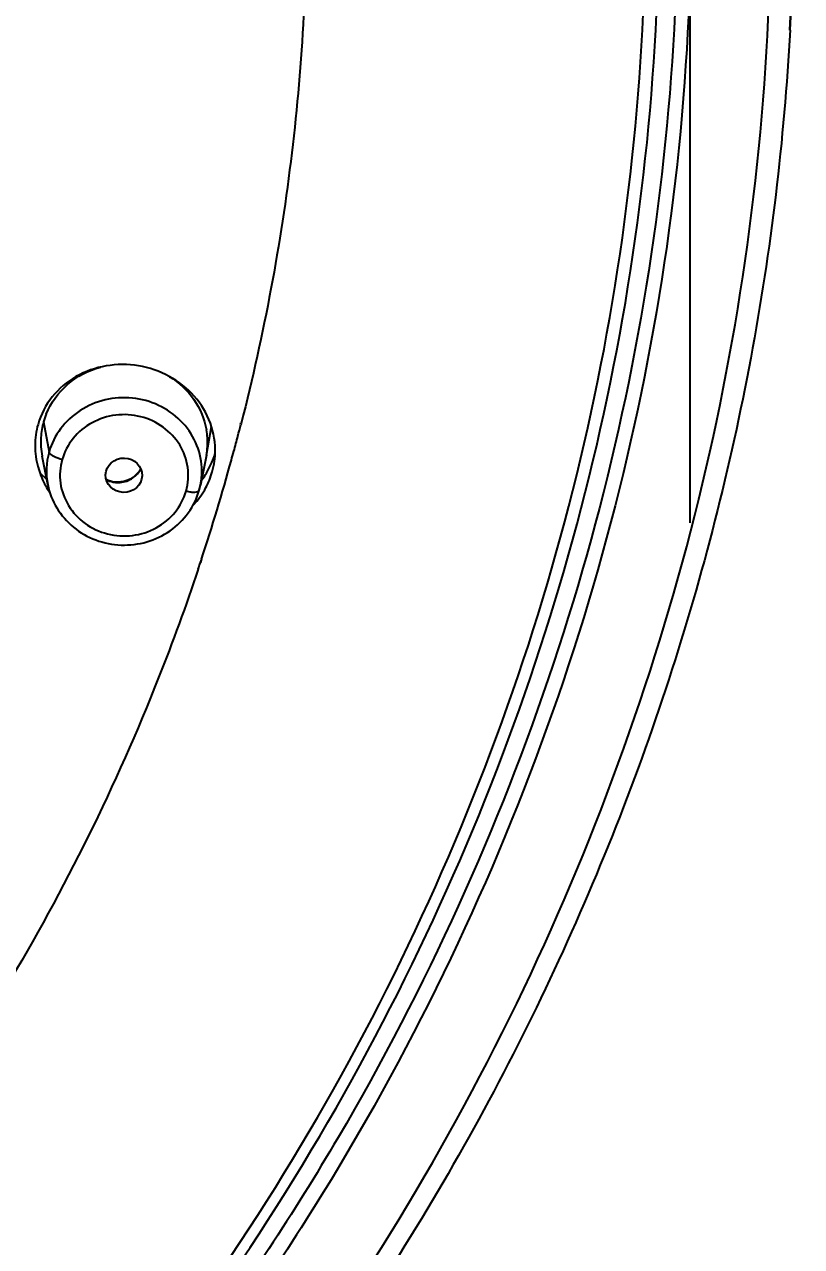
# Model space of a CAD drawing. Header units: millimetres. Extents: x 15137 to 17513, y -10160 to -6800.
# Drawn here: x 16578.47 to 16595.64, y -8293.61 to -8266.6 of the extents above; entities that cross this region are included whole.
import ezdxf

# ---------------------------------------------------------------- set-up
doc = ezdxf.new("R2010")
doc.units = ezdxf.units.MM
doc.styles.add('ARIAL', font='arial.ttf')
doc.dimstyles.get("Standard").update_dxf_attribs({"dimtxt": 15, "dimasz": 15, "dimexe": 0.18, "dimexo": 0.0625, "dimgap": 4, "dimtad": 0, "dimdec": 1, "dimdsep": 46, "dimtxsty": 'ARIAL', "dimcen": 0, "dimclrd": 5, "dimclre": 5, "dimclrt": 5, "dimadec": 0, "dimazin": 0, "dimtfac": 1, "dimtdec": 1, "dimtofl": 0, "dimtmove": 0, "dimatfit": 3, "dimfxl": 1, "dimtolj": 1, "dimtzin": 0, "dimarcsym": 0})

# ---------------------------------------------------------------- blocks, each defined once
blk = doc.blocks.new('*D72')
at = {"color": 5, "lineweight": -2, "transparency": 16777216}
for p, q in [((16473.239, -8277.12), (16473.239, -8173.164)), ((16488.239, -8173.344), (16504.502, -8173.344)), ((16578.175, -8173.344), (16561.912, -8173.344)), ((16593.175, -8277.612), (16593.175, -8173.164))]:
    blk.add_line(p, q, dxfattribs=at)
at = {"color": 5, "transparency": 16777216}
for points in [[(16488.239, -8170.844), (16488.239, -8175.844), (16473.239, -8173.344)], [(16578.175, -8170.844), (16578.175, -8175.844), (16593.175, -8173.344)]]:
    blk.add_solid(points, dxfattribs=at)
at = {"layer": 'Defpoints', "color": 0, "transparency": 16777216}
for p in [(16593.175, -8173.344), (16473.239, -8277.182), (16593.175, -8277.675)]:
    blk.add_point(p, dxfattribs=at)
at = {"color": 5, "transparency": 16777216, "insert": (16533.207, -8173.344), "char_height": 15, "attachment_point": 5, "style": 'ARIAL'}
blk.add_mtext('\\A1;%%C120', dxfattribs=at)

msp = doc.modelspace()

# ---------------------------------------------------------------- linework, layer by layer
at = {"linetype": 'Continuous'}
for p, q in [((16595.381, -8266.725), (16595.636, -8261.974)), ((16578.891, -8275.379), (16579.012, -8276.05)), ((16582.488, -8276.118), (16582.6, -8275.483)), ((16583.244, -8275.412), (16583.238, -8275.437)), ((16583.257, -8275.415), (16583.25, -8275.44)), ((16578.985, -8276.767), (16578.862, -8276.139)), ((16582.459, -8276.265), (16582.357, -8276.778)), ((16582.481, -8276.158), (16582.459, -8276.265)), ((16582.488, -8276.118), (16582.481, -8276.158)), ((16578.963, -8276.657), (16578.813, -8276.512)), ((16582.618, -8276.484), (16582.657, -8276.311)), ((16578.983, -8276.768), (16578.983, -8276.769)), ((16582.33, -8276.891), (16582.358, -8276.778)), ((16582.358, -8276.778), (16582.358, -8276.775)), ((16582.381, -8278.415), (16582.354, -8278.49)), ((16582.381, -8278.415), (16582.356, -8278.49))]:
    msp.add_line(p, q, dxfattribs=at)
for centre, radius, start, end in [((16539.763, -8263.74), 55.697, 356.9284, 1.8148), ((16580.473, -8275.831), 1.645, 157.8072, 164.0532), ((16580.475, -8275.824), 1.645, 164.3094, 176.7623), ((16538.22, -8263.89), 46.488, 345.2903, 345.6142), ((16580.467, -8275.822), 1.637, 176.8107, 191.1877), ((16580.88, -8275.836), 1.633, 350.0466, 3.4548), ((16580.89, -8275.836), 1.623, 3.4917, 9.8627), ((16538.211, -8263.888), 46.498, 344.8606, 345.2903), ((16538.203, -8263.886), 46.505, 344.6078, 344.8606), ((16538.046, -8263.841), 46.669, 341.803, 344.6061), ((16580.772, -8275.49), 1.999, 332.9021, 336.6478), ((16580.778, -8275.492), 1.993, 336.6473, 339.7935), ((16580.791, -8275.497), 1.979, 339.7931, 342.8433), ((16580.936, -8276.009), 1.748, 350.0628, 357.6514), ((16580.552, -8275.888), 1.85, 195.6289, 201.6771), ((16580.59, -8275.873), 1.892, 201.6899, 207.6396), ((16580.841, -8276.472), 1.548, 350.4982, 2.9854), ((16580.745, -8275.474), 2.031, 325.446, 329.1588), ((16580.763, -8275.485), 2.01, 329.1593, 332.8977), ((16580.936, -8276.007), 1.748, 337.7395, 344.1576), ((16580.62, -8275.858), 1.925, 207.6268, 209.1062), ((16580.641, -8275.846), 1.949, 209.1135, 214.1766), ((16580.537, -8276.163), 0.559, 259.1157, 266.764), ((16580.841, -8276.472), 1.547, 348.6987, 349.6098), ((16580.839, -8276.471), 1.549, 349.6098, 350.499), ((16580.885, -8275.985), 1.804, 325.1755, 331.9129), ((16580.733, -8275.466), 2.045, 323.512, 325.4477), ((16580.897, -8275.991), 1.791, 331.9095, 337.7454), ((16580.867, -8275.971), 1.827, 318.908, 325.1546), ((16580.843, -8275.951), 1.858, 316.7799, 318.919), ((16537.9, -8263.794), 46.822, 341.5138, 341.7074)]:
    msp.add_arc(centre, radius, start, end, dxfattribs=at)
msp.add_ellipse((16580.665, -8276.561), major_axis=(0.403, -0.012), ratio=0.939544, dxfattribs=at)
for points, knots in [([(16564.381, -8314.305), (16567.838, -8312.393), (16574.372, -8307.927), (16582.642, -8299.515), (16589.031, -8289.732), (16593.285, -8278.952), (16595.236, -8267.588), (16594.805, -8256.082), (16592.012, -8244.879), (16586.965, -8234.412), (16579.866, -8225.082), (16570.989, -8217.243), (16560.678, -8211.19), (16549.326, -8207.149), (16537.365, -8205.269), (16525.245, -8205.622), (16513.431, -8208.191), (16506.013, -8211.338), (16502.506, -8213.238)], [0, 0, 0, 0, 0.063059, 0.125441, 0.187164, 0.248341, 0.309174, 0.36992, 0.430848, 0.492201, 0.554154, 0.616784, 0.680067, 0.743881, 0.808029, 0.872266, 0.936332, 1, 1, 1, 1]), ([(16592.877, -8258.044), (16593.301, -8261.903), (16593.307, -8269.751), (16590.769, -8281.254), (16586.629, -8290.213), (16582.229, -8296.769), (16577.115, -8302.896), (16569.509, -8309.563), (16560.675, -8314.589), (16553.077, -8317.527), (16545.176, -8319.722), (16539.022, -8320.489), (16534.921, -8320.6)], [0, 0, 0, 0, 0.12171, 0.243718, 0.366572, 0.428535, 0.49084, 0.616364, 0.743251, 0.807206, 0.871376, 1, 1, 1, 1]), ([(16535.921, -8319.881), (16539.924, -8319.707), (16547.896, -8318.591), (16559.252, -8314.669), (16569.551, -8308.657), (16578.363, -8300.796), (16585.321, -8291.405), (16590.133, -8280.866), (16592.593, -8269.622), (16592.593, -8261.955), (16592.186, -8258.183)], [0, 0, 0, 0, 0.128621, 0.256581, 0.383459, 0.508993, 0.633134, 0.756067, 0.878179, 1, 1, 1, 1]), ([(16592.597, -8258.149), (16593, -8261.928), (16592.995, -8269.607), (16590.535, -8280.868), (16586.534, -8289.657), (16582.281, -8296.106), (16577.336, -8302.147), (16569.977, -8308.756), (16561.413, -8313.8), (16554.031, -8316.802), (16546.343, -8319.093), (16540.341, -8319.969), (16536.331, -8320.168)], [0, 0, 0, 0, 0.121758, 0.24381, 0.366687, 0.428646, 0.490941, 0.616431, 0.743275, 0.80721, 0.871365, 1, 1, 1, 1]), ([(16535.908, -8319.679), (16539.895, -8319.506), (16547.835, -8318.393), (16559.146, -8314.484), (16569.4, -8308.492), (16578.169, -8300.658), (16585.09, -8291.302), (16589.868, -8280.804), (16592.302, -8269.607), (16592.289, -8261.975), (16591.878, -8258.22)], [0, 0, 0, 0, 0.128662, 0.256656, 0.383555, 0.509093, 0.633223, 0.756131, 0.878211, 1, 1, 1, 1]), ([(16584.697, -8263.377), (16584.723, -8265.4), (16584.508, -8269.458), (16583.759, -8273.451), (16583.257, -8275.415)], [0, 0, 0, 0, 0.49959, 1, 1, 1, 1]), ([(16595.381, -8266.724), (16595.25, -8269.156), (16594.668, -8274.014), (16592.851, -8281.133), (16590.115, -8287.986), (16585.293, -8296.637), (16577.181, -8306.28), (16568.969, -8312.183), (16564.562, -8314.613)], [0, 0, 0, 0, 0.123054, 0.24641, 0.370261, 0.494768, 0.745674, 1, 1, 1, 1]), ([(16582.682, -8276.081), (16582.691, -8275.854), (16582.617, -8275.388), (16582.249, -8274.783), (16581.683, -8274.339), (16580.995, -8274.106), (16580.269, -8274.106), (16579.591, -8274.343), (16579.048, -8274.799), (16578.831, -8275.218), (16578.769, -8275.437)], [0, 0, 0, 0, 0.121806, 0.24549, 0.371898, 0.500138, 0.62826, 0.754444, 0.878024, 1, 1, 1, 1]), ([(16578.95, -8275.209), (16579.051, -8274.962), (16579.384, -8274.505), (16579.882, -8274.244), (16580.147, -8274.171)], [0, 0, 0, 0, 0.493514, 1, 1, 1, 1]), ([(16581.676, -8274.384), (16581.886, -8274.513), (16582.254, -8274.855), (16582.448, -8275.321), (16582.489, -8275.558)], [0, 0, 0, 0, 0.505296, 1, 1, 1, 1]), ([(16582.386, -8276.391), (16582.376, -8276.2), (16582.282, -8275.816), (16581.941, -8275.329), (16581.445, -8274.984), (16580.855, -8274.824), (16580.244, -8274.864), (16579.684, -8275.102), (16579.243, -8275.508), (16579.064, -8275.865), (16579.012, -8276.05)], [0, 0, 0, 0, 0.121464, 0.244715, 0.370376, 0.497928, 0.625977, 0.75291, 0.877593, 1, 1, 1, 1]), ([(16582.041, -8276.91), (16582.087, -8276.741), (16582.115, -8276.381), (16581.927, -8275.871), (16581.552, -8275.469), (16581.129, -8275.274), (16580.764, -8275.217), (16580.394, -8275.228), (16579.949, -8275.37), (16579.52, -8275.719), (16579.351, -8276.046), (16579.301, -8276.215)], [0, 0, 0, 0, 0.121452, 0.243613, 0.368095, 0.495149, 0.559563, 0.624065, 0.751747, 0.877173, 1, 1, 1, 1]), ([(16578.769, -8275.437), (16578.725, -8275.59), (16578.681, -8275.911), (16578.727, -8276.232), (16578.77, -8276.387)], [0, 0, 0, 0, 0.49786, 1, 1, 1, 1]), ([(16579.301, -8276.215), (16579.239, -8276.2), (16579.154, -8276.17), (16579.062, -8276.115), (16579.029, -8276.085), (16579.019, -8276.069)], [0, 0, 0, 0, 0.593415, 0.830147, 1, 1, 1, 1]), ([(16579.301, -8276.215), (16579.255, -8276.383), (16579.227, -8276.744), (16579.415, -8277.254), (16579.79, -8277.656), (16580.213, -8277.851), (16580.578, -8277.907), (16580.948, -8277.897), (16581.393, -8277.755), (16581.822, -8277.405), (16581.991, -8277.079), (16582.041, -8276.91)], [0, 0, 0, 0, 0.121452, 0.243613, 0.368095, 0.495149, 0.559563, 0.624065, 0.751747, 0.877173, 1, 1, 1, 1]), ([(16581.026, -8276.439), (16581.013, -8276.461), (16580.951, -8276.55), (16580.862, -8276.619), (16580.789, -8276.654)], [0, 0, 0, 0, 0.243573, 1, 1, 1, 1]), ([(16580.797, -8276.659), (16580.823, -8276.646), (16580.92, -8276.587), (16580.999, -8276.497), (16581.038, -8276.422)], [0, 0, 0, 0, 0.254491, 1, 1, 1, 1]), ([(16578.983, -8276.769), (16579.019, -8276.95), (16579.158, -8277.304), (16579.534, -8277.734), (16580.035, -8278.021), (16580.604, -8278.134), (16581.181, -8278.063), (16581.703, -8277.815), (16582.112, -8277.415), (16582.279, -8277.072), (16582.33, -8276.894)], [0, 0, 0, 0, 0.122827, 0.247003, 0.372706, 0.499471, 0.626356, 0.75237, 0.876893, 1, 1, 1, 1]), ([(16580.534, -8276.715), (16580.511, -8276.715), (16580.422, -8276.711), (16580.334, -8276.684), (16580.275, -8276.653)], [0, 0, 0, 0, 0.258133, 1, 1, 1, 1]), ([(16582.041, -8276.909), (16582.076, -8276.918), (16582.14, -8276.931), (16582.228, -8276.936), (16582.293, -8276.929), (16582.326, -8276.906), (16582.33, -8276.894)], [0, 0, 0, 0, 0.352234, 0.652552, 0.868439, 1, 1, 1, 1]), ([(16582.306, -8278.64), (16582.037, -8279.445), (16580.871, -8282.643), (16579.356, -8285.713), (16578.046, -8287.906)], [0, 0, 0, 0, 0.249381, 1, 1, 1, 1])]:
    msp.add_open_spline(points, degree=3, knots=knots, dxfattribs=at)
for points in [[(16579.012, -8276.05), (16578.947, -8276.281), (16578.936, -8276.533), (16578.983, -8276.768)], [(16579.019, -8276.069), (16579.016, -8276.063), (16579.013, -8276.057), (16579.012, -8276.05)], [(16580.276, -8276.656), (16580.324, -8276.683), (16580.377, -8276.702), (16580.431, -8276.712)], [(16580.505, -8276.721), (16580.605, -8276.727), (16580.708, -8276.705), (16580.797, -8276.659)], [(16580.789, -8276.654), (16580.71, -8276.693), (16580.621, -8276.714), (16580.534, -8276.715)]]:
    msp.add_open_spline(points, degree=3, dxfattribs=at)

# ---------------------------------------------------------------- dimensions: what is measured, and where the dimension line sits
dim = msp.add_linear_dim(base=(16593.175, -8173.344), p1=(16473.239, -8277.182), p2=(16593.175, -8277.675), dimstyle='Standard', override={"dimdec": 0, "dimpost": '%%C<>', "dimtfillclr": 7})
dim.commit()
dim.dimension.update_dxf_attribs({"geometry": '*D72', "text_midpoint": (16533.207, -8173.344)})

doc.saveas('drawing.dxf')
